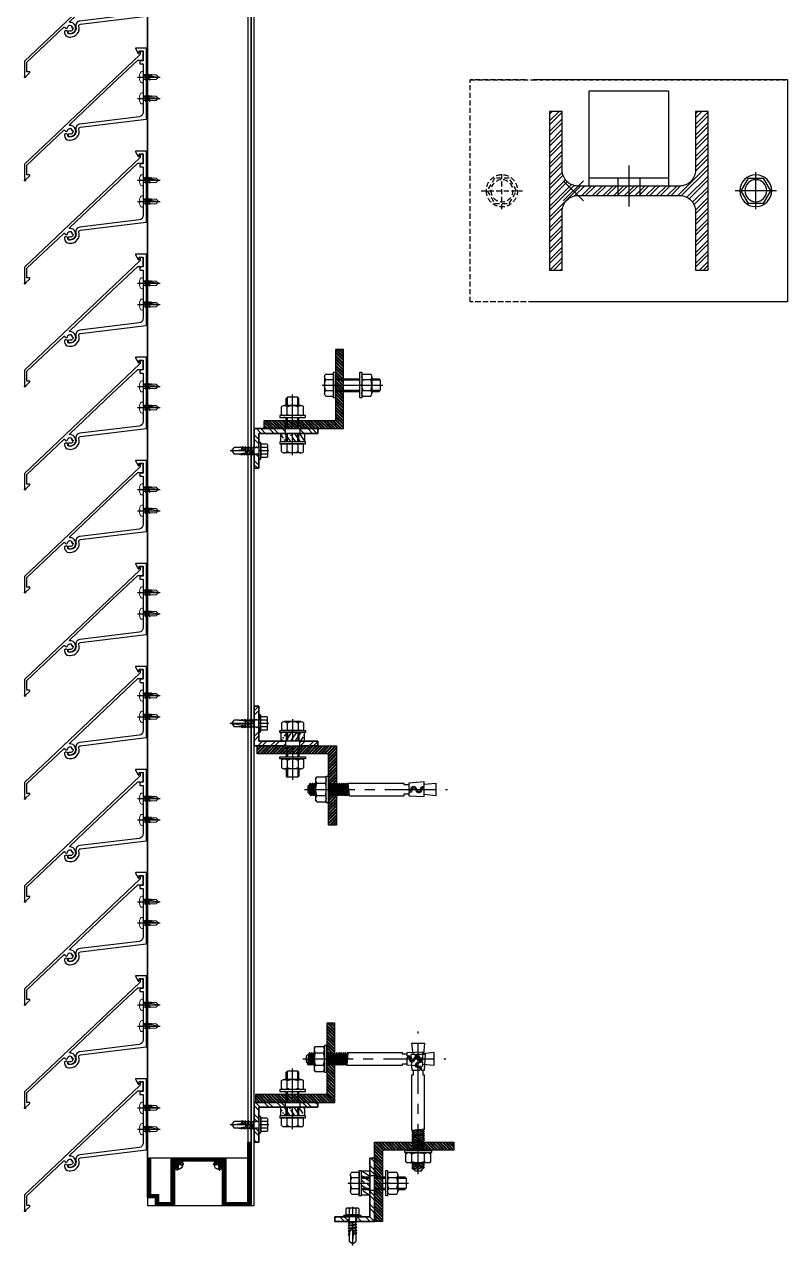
# Model space of a CAD drawing. Header units: millimetres. Extents: x -4391136 to -1798569, y -886572 to -291056.
# Drawn here: x -2379527 to -2379046, y -303300 to -302530 of the extents above; entities that cross this region are included whole.
import ezdxf

# ---------------------------------------------------------------- set-up
doc = ezdxf.new("R2010")
doc.units = ezdxf.units.MM
for name, pattern in [('CENTER', [50.8, 31.75, -6.35, 6.35, -6.35]), ('DXK_LINE_DOT2', [3.9198, 1.9599, -1.9599]), ('HIDDEN', [0.375, 0.25, -0.125]), ('HIDDEN2', [4.7625, 3.175, -1.5875])]:
    doc.linetypes.add(name, pattern=pattern)
doc.layers.get('Defpoints').update_dxf_attribs({"color": 250})
for name, color, linetype in [('000 - STRUCTURE_STEEL_ACCESORIES_MAIN_COLOR_2', 1, 'Continuous'), ('000 - STRUCTURE_STEEL_ACCESORIES_WIPEOUT_', 250, 'Continuous'), ('010 - ASPG_ACCESSORIES_HATCH_', 251, 'Continuous'), ('010 - ASPG_ACCESSORIES_MAIN_COLOR_1', 1, 'Continuous'), ('010 - ASPG_ACCESSORIES_SUB_COLOR_1', 2, 'Continuous'), ('010 - ASPG_ACCESSORIES_SUB_COLOR_2', 2, 'Continuous'), ('010 - ASPG_ACCESSORIES_SYMBOL_', 251, 'Continuous'), ('010 - ASPG_ACCESSORIES_WIPEOUT_', 250, 'Continuous'), ('010 - ASPG_EXTR_MAIN_COLOR_2', 2, 'Continuous'), ('010 - ASPG_FASTERN_HIDDEN_', 251, 'Continuous'), ('010 - ASPG_FASTERN_MAIN_COLOR_1', 1, 'Continuous'), ('010 - ASPG_FASTERN_SUB_COLOR_2', 2, 'Continuous'), ('010 - ASPG_FASTERN_SUB_COLOR_3', 3, 'Continuous'), ('010 - ASPG_FRAMING_CUT_COLOR_4', 4, 'Continuous'), ('010 - ASPG_FRAMING_HATCH_', 251, 'Continuous'), ('010 - ASPG_FRAMING_MAIN_COLOR_2', 2, 'Continuous'), ('010 - ASPG_FRAMING_SUB_COLOR_2', 2, 'Continuous'), ('010 - ASPG_FRAMING_WIPEOUT_', 250, 'Continuous'), ('_BOLT-M10', 11, 'Continuous'), ('_C-SC', 32, 'Continuous'), ('_Hatch', 251, 'Continuous'), ('BOLT & SCREW', 251, 'Continuous'), ('Center Line', 1, 'CENTER')]:
    doc.layers.add(name, color=color, linetype=linetype)
for name, color, linetype, plot in [('010 - ASPG_EXTR_DEF_SUB', 250, 'Continuous', False), ('010 - ASPG_FASTERN_DEF_SUB', 250, 'Continuous', False), ('010 - ASPG_FRAMING_DEF_SUB', 250, 'Continuous', False)]:
    doc.layers.add(name, color=color, linetype=linetype, plot=plot)
doc.layers.add('12-GRID', color=1, linetype='CENTER', lineweight=13)
doc.layers.add('SCREW', color=8, linetype='Continuous', lineweight=5)
pattern_1 = [(270, (1257419.24324, -520041.6224), (0.65495992507, -1.1344238721), [0.7562825814, -1.5125651628]), (30, (1257419.24324, -520041.6224), (0.65495992936, 1.1344238696), [0.7562825814, -1.5125651628]), (330, (1257419.24324, -520041.6224), (1.30991985442, -2.48e-09), [-1.5125651628, 0.7562825814])]
pattern_2 = [(315, (1257419.4929, -520021.6224), (1.3369313545, 1.3369313545), []), (45, (1257419.4929, -520021.6224), (-1.3369313545, 1.3369313545), [])]
pattern_3 = [(270, (1257419.4425, -520043.9224), (0.65495992507, -1.1344238721), [0.7562825814, -1.5125651628]), (30, (1257419.4425, -520043.9224), (0.65495992936, 1.1344238696), [0.7562825814, -1.5125651628]), (330, (1257419.4425, -520043.9224), (1.30991985442, -2.48e-09), [-1.5125651628, 0.7562825814])]
pattern_4 = [(315, (1257419.1929, -520023.9224), (1.3369313545, 1.3369313545), []), (45, (1257419.1929, -520023.9224), (-1.3369313545, 1.3369313545), [])]
pattern_5 = [(45, (68845973.911, -106253.634), (-4.0411152545, 4.0411152545), []), (45, (68845976.6053, -106253.634), (-4.0411152545, 4.0411152545), [])]

# ---------------------------------------------------------------- blocks, each defined once
blk = doc.blocks.new('_C-SC')
at = {"layer": '_Hatch'}
h = blk.add_hatch(dxfattribs=at)
h.set_pattern_fill('STEEL', color=256, scale=1.5)
h.set_pattern_definition([(45, (-1941.0177, -2436.031), (-3.367596, 3.367596), []), (45, (-1941.0177, -2433.6497), (-3.367596, 3.367596), [])])
h.paths.add_polyline_path([(3, 67), (3, 3, 0.414214), (13, -7), (50, -7), (50, -15), (-50, -15), (-50, -7), (-13, -7, 0.414214), (-3, 3), (-3, 67, 0.414214), (-13, 77), (-50, 77), (-50, 85), (50, 85), (50, 77), (13, 77, 0.414214)])
at = {"linetype": 'Continuous'}
for p, q in [((70, 135), (-70, 135)), ((-70, 135), (-70, -25)), ((70, 135), (70, -25))]:
    blk.add_line(p, q, dxfattribs=at)
at = {"linetype": 'DXK_LINE_DOT2'}
for p, q in [((-70, 135), (-70, -25)), ((70, 135), (-70, 135)), ((70, -25), (70, 135))]:
    blk.add_line(p, q, dxfattribs=at)
at = {"color": 11, "linetype": 'HIDDEN2'}
for p, q in [((-70, -25), (-70, -65)), ((-70, -30.08), (-70, -65)), ((70, -65), (70, -25)), ((70, -30.08), (70, -65)), ((-70, -65), (70, -65)), ((-70, -65), (70, -65))]:
    blk.add_line(p, q, dxfattribs=at)
blk.add_lwpolyline([(-50, 85), (50, 85), (50, 77), (13, 77, 0.414214), (3, 67), (3, 3, 0.414214), (13, -7), (50, -7), (50, -15), (-50, -15), (-50, -7), (-13, -7, 0.414214), (-3, 3), (-3, 67, 0.414214), (-13, 77), (-50, 77)], format="xyb", close=True)
for points in [[(63, 60), (3, 60), (3, 10), (63, 10)], [(63, 60), (8, 60), (8, 10), (63, 10)]]:
    blk.add_lwpolyline(points, close=True)
at = {"layer": '_BOLT-M10'}
for p, q in [((0, 128.05), (0, 101.95)), ((-11.69, 115), (11.69, 115)), ((3, 42), (-3, 42)), ((8, 42), (3, 42)), ((16, 35), (-10, 35)), ((3, 28), (-3, 28)), ((8, 28), (3, 28))]:
    blk.add_line(p, q, dxfattribs=at)
blk.add_lwpolyline([(-8, 110.38), (0, 105.76), (8, 110.38), (8, 119.62), (0, 124.24), (-8, 119.62)], close=True, dxfattribs=at)
for radius in [10, 6.93]:
    blk.add_circle((0, 115), radius, dxfattribs=at)
at = {"layer": 'Defpoints'}
for p, q in [((6.35, -6.35), (-6.35, 6.35)), ((-6.35, -6.35), (6.35, 6.35))]:
    blk.add_line(p, q, dxfattribs=at)
at = {"layer": 'Defpoints', "color": 11, "linetype": 'HIDDEN2'}
for p, q in [((0, -58.05), (0, -31.95)), ((-11.69, -45), (11.69, -45))]:
    blk.add_line(p, q, dxfattribs=at)
blk.add_lwpolyline([(-8, -40.38), (0, -35.76), (8, -40.38), (8, -49.62), (0, -54.24), (-8, -49.62)], close=True, dxfattribs=at)
for radius in [10, 6.93]:
    blk.add_circle((0, -45), radius, dxfattribs=at)
blk = doc.blocks.new('*U3395')
at = {"layer": '12-GRID', "color": 8, "linetype": 'CENTER'}
for p, q in [((0, -6.2), (0, 2.2)), ((-4.2, -2), (4.2, -2))]:
    blk.add_line(p, q, dxfattribs=at)
at = {"layer": 'BOLT & SCREW'}
for p, q in [((-0.55, -1.77), (-1.77, -1.56)), ((-0.55, -2.23), (-1.77, -2.44)), ((-0.46, -1.77), (-0.88, -1.56)), ((-0.46, -2.23), (-0.88, -2.44)), ((-0.23, -1.45), (-0.44, -0.23)), ((-0.23, -1.54), (-0.44, -1.12)), ((-0.23, -2.46), (-0.44, -2.88)), ((-0.23, -2.55), (-0.44, -3.77)), ((0.23, -1.45), (0.44, -0.23)), ((0.23, -1.54), (0.44, -1.12)), ((0.44, -2.88), (0.23, -2.46)), ((0.23, -2.55), (0.44, -3.77)), ((0.46, -1.77), (0.88, -1.56)), ((0.46, -2.23), (0.88, -2.44)), ((0.55, -1.77), (1.77, -1.56)), ((0.55, -2.23), (1.77, -2.44))]:
    blk.add_line(p, q, dxfattribs=at)
for points in [[(-1.77, -1.56), (-0.88, -1.56, 0.414214), (-0.44, -1.12), (-0.44, -0.23), (0.44, -0.23), (0.44, -1.12, 0.414214), (0.88, -1.56), (1.77, -1.56), (1.77, -2.44), (0.88, -2.44, 0.414214), (0.44, -2.88), (0.44, -3.77), (-0.44, -3.77), (-0.44, -2.88, 0.414214), (-0.88, -2.44), (-1.77, -2.44)], [(0.23, -2.46, -0.414214), (0.46, -2.23), (0.55, -2.23), (0.55, -1.77), (0.46, -1.77, -0.414214), (0.23, -1.54), (0.23, -1.45), (-0.23, -1.45), (-0.23, -1.54, -0.414214), (-0.46, -1.77), (-0.55, -1.77), (-0.55, -2.23), (-0.46, -2.23, -0.414214), (-0.23, -2.46), (-0.23, -2.55), (0.23, -2.55)]]:
    blk.add_lwpolyline(points, format="xyb", close=True, dxfattribs=at)
blk.add_circle((0, -2), 3.5, dxfattribs=at)
blk = doc.blocks.new('000_ASPG_TYP_FILES_20260218-010703_FRAME_EXTR_')
at = {"layer": '010 - ASPG_FRAMING_HATCH_'}
h = blk.add_hatch(dxfattribs=at)
h.set_pattern_fill('ANSI32', color=256, scale=0.1, angle=180)
edge = h.paths.add_edge_path()
edge.add_line((2, 16), (2, 2))
edge.add_line((2, 2), (39.7, 2))
edge.add_arc((39.7, 1.7), 0.3, 0, 90, ccw=False)
edge.add_line((40, 1.7), (40, 0.3))
edge.add_arc((39.7, 0.3), 0.3, -90, 0, ccw=False)
edge.add_line((39.7, 0), (0.3, 0))
edge.add_arc((0.3, 0.3), 0.3, 180, 270, ccw=False)
edge.add_line((0, 0.3), (0, 17.7))
edge.add_arc((0.3, 17.7), 0.3, 90, 180, ccw=False)
edge.add_line((0.3, 18), (22.56, 18))
edge.add_arc((22.56, 18.5), 0.5, 270, 380.20955)
edge.add_arc((26.17, 19.83), 3.35, 182.06379, 200.20955, ccw=False)
edge.add_arc((23.58, 19.74), 0.76, 2.06379, 182.06379, ccw=False)
edge.add_arc((26.17, 19.83), 1.83, 182.06379, 447.93621)
edge.add_arc((26.26, 22.42), 0.76, 87.93621, 267.93621, ccw=False)
edge.add_arc((26.17, 19.83), 3.35, 69.79045, 87.93621, ccw=False)
edge.add_arc((27.5, 23.44), 0.5, 249.79045, 360)
edge.add_line((28, 23.44), (28, 26.68))
edge.add_line((28, 26.68), (28.5, 27.18))
edge.add_line((28.5, 27.18), (28, 27.68))
edge.add_line((28, 27.68), (28, 38.62))
edge.add_line((28, 38.62), (28.5, 39.12))
edge.add_line((28.5, 39.12), (28, 39.62))
edge.add_line((28, 39.62), (28, 42.86))
edge.add_arc((27.5, 42.86), 0.5, 0, 110.20955)
edge.add_arc((26.17, 46.47), 3.35, 272.06379, 290.20955, ccw=False)
edge.add_arc((26.26, 43.88), 0.76, 92.06379, 272.06379, ccw=False)
edge.add_arc((26.17, 46.47), 1.83, 272.06379, 537.93621)
edge.add_arc((23.58, 46.56), 0.76, 177.93621, 357.93621, ccw=False)
edge.add_arc((26.17, 46.47), 3.35, 159.79045, 177.93621, ccw=False)
edge.add_arc((22.56, 47.8), 0.5, 339.79045, 450)
edge.add_line((22.56, 48.3), (0.3, 48.3))
edge.add_arc((0.3, 48.6), 0.3, 180, 270, ccw=False)
edge.add_line((0, 48.6), (0, 60))
edge.add_arc((0.3, 60), 0.3, 90, 180, ccw=False)
edge.add_line((0.3, 60.3), (5, 60.3))
edge.add_line((5, 60.3), (5, 65))
edge.add_arc((5.3, 65), 0.3, 90, 180, ccw=False)
edge.add_line((5.3, 65.3), (30, 65.3))
edge.add_line((30, 65.3), (30, 63.6))
edge.add_arc((29.7, 63.6), 0.3, -90, 0, ccw=False)
edge.add_line((29.7, 63.3), (7.3, 63.3))
edge.add_arc((7.3, 63), 0.3, 90, 180)
edge.add_line((7, 63), (7, 58.3))
edge.add_line((7, 58.3), (2.3, 58.3))
edge.add_arc((2.3, 58), 0.3, 90, 180)
edge.add_line((2, 58), (2, 50.6))
edge.add_arc((2.3, 50.6), 0.3, 180, 270)
edge.add_line((2.3, 50.3), (29.7, 50.3))
edge.add_arc((29.7, 50), 0.3, 0, 90, ccw=False)
edge.add_line((30, 50), (30, 26.68))
edge.add_line((30, 26.68), (30, 16.3))
edge.add_arc((29.7, 16.3), 0.3, -90, 0, ccw=False)
edge.add_line((29.7, 16), (2, 16))
at = {"layer": '010 - ASPG_FRAMING_CUT_COLOR_4'}
blk.add_lwpolyline([(2, 16), (2, 2), (39.7, 2, -0.414214), (40, 1.7), (40, 0.3, -0.414214), (39.7, 0), (0.3, 0, -0.414214), (0, 0.3), (0, 17.7, -0.414214), (0.3, 18), (22.56, 18, 0.52173), (23.03, 18.67, -0.079342), (22.82, 19.71, -1), (24.34, 19.76, 2.296346), (26.24, 21.66, -1), (26.29, 23.18, -0.079342), (27.33, 22.97, 0.52173), (28, 23.44), (28, 26.68), (28.5, 27.18), (28, 27.68), (28, 38.62), (28.5, 39.12), (28, 39.62), (28, 42.86, 0.52173), (27.33, 43.33, -0.079342), (26.29, 43.12, -1), (26.24, 44.64, 2.296346), (24.34, 46.54, -1), (22.82, 46.59, -0.079342), (23.03, 47.63, 0.52173), (22.56, 48.3), (0.3, 48.3, -0.414214), (0, 48.6), (0, 60, -0.414214), (0.3, 60.3), (5, 60.3), (5, 65, -0.414214), (5.3, 65.3), (30, 65.3), (30, 63.6, -0.414214), (29.7, 63.3), (7.3, 63.3, 0.414214), (7, 63), (7, 58.3), (2.3, 58.3, 0.414214), (2, 58), (2, 50.6, 0.414214), (2.3, 50.3), (29.7, 50.3, -0.414214), (30, 50), (30, 26.68), (30, 16.3, -0.414214), (29.7, 16)], format="xyb", close=True, dxfattribs=at)
for p in [(26.17, 48.47), (26.17, 21.83)]:
    blk.add_blockref('*U3395', p)
blk = doc.blocks.new('*U3397')
at = {"layer": '010 - ASPG_FRAMING_HATCH_', "transparency": 33554585}
h = blk.add_hatch(dxfattribs=at)
h.set_pattern_fill('ANSI32', color=256, scale=0.25)
edge = h.paths.add_edge_path()
edge.add_line((2, -50), (2, -75))
edge.add_line((2, -75), (0, -75))
edge.add_line((0, -75), (0, -49))
edge.add_arc((1, -49), 1, 90, 180, ccw=False)
edge.add_line((1, -48), (63, -48))
edge.add_arc((63, -47), 1, 270, 360)
edge.add_line((64, -47), (64, 47))
edge.add_arc((63, 47), 1, 0, 90)
edge.add_line((63, 48), (1, 48))
edge.add_arc((1, 49), 1, 180, 270, ccw=False)
edge.add_line((0, 49), (0, 75))
edge.add_line((0, 75), (2, 75))
edge.add_line((2, 75), (2, 50))
edge.add_line((2, 50), (141, 50))
edge.add_line((141, 50), (141, 41))
edge.add_arc((140, 41), 1, 270, 360, ccw=False)
edge.add_line((140, 40), (132, 40))
edge.add_arc((132, 41), 1, 180, 270, ccw=False)
edge.add_line((131, 41), (131, 47))
edge.add_arc((130, 47), 1, 0, 90)
edge.add_line((130, 48), (67, 48))
edge.add_arc((67, 47), 1, 90, 180)
edge.add_line((66, 47), (66, -47))
edge.add_arc((67, -47), 1, 180, 270)
edge.add_line((67, -48), (130, -48))
edge.add_arc((130, -47), 1, 270, 360)
edge.add_line((131, -47), (131, -41))
edge.add_arc((132, -41), 1, 90, 180, ccw=False)
edge.add_line((132, -40), (140, -40))
edge.add_arc((140, -41), 1, 0, 90, ccw=False)
edge.add_line((141, -41), (141, -50))
edge.add_line((141, -50), (2, -50))
h.paths.add_polyline_path([(139, 48), (139, 42), (133, 42), (133, 48)], flags=16)
h.paths.add_polyline_path([(139, -48), (139, -42), (133, -42), (133, -48)], flags=16)
at = {"layer": '010 - ASPG_FRAMING_HATCH_'}
h = blk.add_hatch(dxfattribs=at)
h.set_pattern_fill('ANSI37', color=256, scale=0.595498, angle=-90)
h.set_pattern_definition(pattern_2)
edge = h.paths.add_edge_path()
edge.add_ellipse((57.77, 55), major_axis=(0, -5), ratio=0.644482, start_angle=0, end_angle=180)
edge.add_line((57.77, 60), (62, 60))
edge.add_arc((62, 60.3), 0.3, -90, 0)
edge.add_line((62.3, 60.3), (62.3, 61))
edge.add_line((62.3, 61), (61.8, 61.5))
edge.add_line((61.8, 61.5), (62.3, 62))
edge.add_line((62.3, 62), (61.8, 62.5))
edge.add_line((61.8, 62.5), (62.3, 63))
edge.add_line((62.3, 63), (61.8, 63.5))
edge.add_line((61.8, 63.5), (62.3, 64))
edge.add_line((62.3, 64), (62.3, 65))
edge.add_line((62.3, 65), (63.3, 65))
edge.add_line((63.3, 65), (63.8, 65.5))
edge.add_line((63.8, 65.5), (64.3, 65))
edge.add_line((64.3, 65), (64.8, 65.5))
edge.add_line((64.8, 65.5), (65.3, 65))
edge.add_line((65.3, 65), (65.8, 65.5))
edge.add_line((65.8, 65.5), (66.3, 65))
edge.add_line((66.3, 65), (67, 65))
edge.add_arc((67, 65.3), 0.3, -90, 0)
edge.add_line((67.3, 65.3), (67.3, 60))
edge.add_arc((77.2, 55), 11.09, 153.20373, 206.79627)
edge.add_line((67.3, 50), (57.77, 50))
h = blk.add_hatch(dxfattribs=at)
h.set_pattern_fill('ANSI37', color=256, scale=0.595498, angle=-90)
h.set_pattern_definition(pattern_4)
edge = h.paths.add_edge_path()
edge.add_ellipse((11.53, 55), major_axis=(0, -5), ratio=0.644482, start_angle=180, end_angle=360, ccw=False)
edge.add_line((11.53, 60), (2, 60))
edge.add_arc((-7.9, 55), 11.09, -26.79627, 26.79627, ccw=False)
edge.add_line((2, 50), (11.53, 50))
h = blk.add_hatch(dxfattribs=at)
h.set_pattern_fill('HONEY', color=256, scale=0.238199, angle=-90)
h.set_pattern_definition(pattern_3)
edge = h.paths.add_edge_path()
edge.add_ellipse((11.78, 55), major_axis=(0, -5), ratio=0.644482, start_angle=0, end_angle=360, ccw=False)
h = blk.add_hatch(dxfattribs=at)
h.set_pattern_fill('HONEY', color=256, scale=0.238199, angle=-90)
h.set_pattern_definition(pattern_1)
edge = h.paths.add_edge_path()
edge.add_ellipse((57.52, 55), major_axis=(0, -5), ratio=0.644482, start_angle=0, end_angle=360)
h = blk.add_hatch(dxfattribs=at)
h.set_pattern_fill('ANSI37', color=256, scale=0.595498, angle=-90)
h.set_pattern_definition(pattern_4)
edge = h.paths.add_edge_path()
edge.add_ellipse((11.53, -55), major_axis=(0, 5), ratio=0.644482, start_angle=0, end_angle=180)
edge.add_line((11.53, -60), (2, -60))
edge.add_arc((-7.9, -55), 11.09, 333.20373, 386.79627)
edge.add_line((2, -50), (11.53, -50))
h = blk.add_hatch(dxfattribs=at)
h.set_pattern_fill('HONEY', color=256, scale=0.238199, angle=-90)
h.set_pattern_definition(pattern_3)
edge = h.paths.add_edge_path()
edge.add_ellipse((11.78, -55), major_axis=(0, 5), ratio=0.644482, start_angle=0, end_angle=360)
h = blk.add_hatch(dxfattribs=at)
h.set_pattern_fill('HONEY', color=256, scale=0.238199, angle=-90)
h.set_pattern_definition(pattern_1)
edge = h.paths.add_edge_path()
edge.add_ellipse((57.52, -55), major_axis=(0, 5), ratio=0.644482, start_angle=0, end_angle=360, ccw=False)
h = blk.add_hatch(dxfattribs=at)
h.set_pattern_fill('ANSI37', color=256, scale=0.595498, angle=-90)
h.set_pattern_definition(pattern_2)
edge = h.paths.add_edge_path()
edge.add_ellipse((57.77, -55), major_axis=(0, 5), ratio=0.644482, start_angle=180, end_angle=360, ccw=False)
edge.add_line((57.77, -60), (62, -60))
edge.add_arc((62, -60.3), 0.3, 360, 450, ccw=False)
edge.add_line((62.3, -60.3), (62.3, -61))
edge.add_line((62.3, -61), (61.8, -61.5))
edge.add_line((61.8, -61.5), (62.3, -62))
edge.add_line((62.3, -62), (61.8, -62.5))
edge.add_line((61.8, -62.5), (62.3, -63))
edge.add_line((62.3, -63), (61.8, -63.5))
edge.add_line((61.8, -63.5), (62.3, -64))
edge.add_line((62.3, -64), (62.3, -65))
edge.add_line((62.3, -65), (63.3, -65))
edge.add_line((63.3, -65), (63.8, -65.5))
edge.add_line((63.8, -65.5), (64.3, -65))
edge.add_line((64.3, -65), (64.8, -65.5))
edge.add_line((64.8, -65.5), (65.3, -65))
edge.add_line((65.3, -65), (65.8, -65.5))
edge.add_line((65.8, -65.5), (66.3, -65))
edge.add_line((66.3, -65), (67, -65))
edge.add_arc((67, -65.3), 0.3, 360, 450, ccw=False)
edge.add_line((67.3, -65.3), (67.3, -60))
edge.add_arc((77.2, -55), 11.09, 153.20373, 206.79627, ccw=False)
edge.add_line((67.3, -50), (57.77, -50))
at = {"layer": '010 - ASPG_FASTERN_DEF_SUB'}
blk.add_point((0, 0), dxfattribs=at)
at = {"layer": '010 - ASPG_FRAMING_CUT_COLOR_4'}
blk.add_lwpolyline([(2, -50), (2, -75), (0, -75), (0, -49, -0.414214), (1, -48), (63, -48, 0.414214), (64, -47), (64, 47, 0.414214), (63, 48), (1, 48, -0.414214), (0, 49), (0, 75), (2, 75), (2, 50), (141, 50), (141, 41, -0.414214), (140, 40), (132, 40, -0.414214), (131, 41), (131, 47, 0.414214), (130, 48), (67, 48, 0.414214), (66, 47), (66, -47, 0.414214), (67, -48), (130, -48, 0.414214), (131, -47), (131, -41, -0.414214), (132, -40), (140, -40, -0.414214), (141, -41), (141, -50)], format="xyb", close=True, dxfattribs=at)
for points in [[(139, 48), (139, 42), (133, 42), (133, 48)], [(139, -48), (139, -42), (133, -42), (133, -48)]]:
    blk.add_lwpolyline(points, close=True, dxfattribs=at)
at = {"layer": '010 - ASPG_FRAMING_DEF_SUB', "transparency": 33554508}
blk.add_line((136.5, 0), (-4.5, 0), dxfattribs=at)
at = {"layer": '010 - ASPG_FRAMING_DEF_SUB', "transparency": 33554457}
for points in [[(54.3, 50), (67.3, 50), (67.3, 65.5), (54.3, 65.5)], [(2, 50), (15, 50), (15, 60), (2, 60)], [(2, -50), (15, -50), (15, -60), (2, -60)], [(54.3, -50), (67.3, -50), (67.3, -65.5), (54.3, -65.5)]]:
    blk.add_lwpolyline(points, close=True, dxfattribs=at)
at = {"layer": '010 - ASPG_FRAMING_SUB_COLOR_2'}
for points in [[(57.52, 50), (67.3, 50, -0.238199), (67.3, 60), (67.3, 65.3, -0.414214), (67, 65), (66.3, 65), (65.8, 65.5), (65.3, 65), (64.8, 65.5), (64.3, 65), (63.8, 65.5), (63.3, 65), (62.3, 65), (62.3, 64), (61.8, 63.5), (62.3, 63), (61.8, 62.5), (62.3, 62), (61.8, 61.5), (62.3, 61), (62.3, 60.3, -0.414214), (62, 60), (57.52, 60)], [(11.78, 50), (2, 50, 0.238199), (2, 60), (11.78, 60)], [(11.78, -50), (2, -50, -0.238199), (2, -60), (11.78, -60)], [(57.52, -50), (67.3, -50, 0.238199), (67.3, -60), (67.3, -65.3, 0.414214), (67, -65), (66.3, -65), (65.8, -65.5), (65.3, -65), (64.8, -65.5), (64.3, -65), (63.8, -65.5), (63.3, -65), (62.3, -65), (62.3, -64), (61.8, -63.5), (62.3, -63), (61.8, -62.5), (62.3, -62), (61.8, -61.5), (62.3, -61), (62.3, -60.3, 0.414214), (62, -60), (57.52, -60)]]:
    blk.add_lwpolyline(points, format="xyb", dxfattribs=at)
at = {"layer": '010 - ASPG_FRAMING_SUB_COLOR_2', "extrusion": (0, 0, -1)}
for centre, major_axis in [((11.78, 55), (0, -5)), ((57.52, -55), (0, 5))]:
    blk.add_ellipse(centre, major_axis=major_axis, ratio=0.644482, dxfattribs=at)
at = {"layer": '010 - ASPG_FRAMING_SUB_COLOR_2'}
for centre, major_axis in [((57.52, 55), (0, -5)), ((11.78, -55), (0, 5))]:
    blk.add_ellipse(centre, major_axis=major_axis, ratio=0.644482, dxfattribs=at)
blk = doc.blocks.new('PZG35-9D5')
at = {"layer": 'Center Line'}
blk.add_line((0, 3.73), (0, -10.53), dxfattribs=at)
at = {"layer": 'SCREW', "color": 8}
for p, q in [((-1.4, 0), (-1.4, -1.09)), ((1.4, 0), (1.4, -0.59)), ((-1.85, -1.4), (1.85, -0.9)), ((-1.85, -1.4), (-1.4, -1.09)), ((-1.85, -1.4), (-1.4, -1.71)), ((-1.85, -2.7), (1.85, -2.2)), ((-1.85, -2.7), (-1.4, -2.39)), ((-1.85, -2.7), (-1.4, -3.01)), ((-1.85, -4), (-1.4, -3.69)), ((-1.85, -4), (-0.99, -3.88)), ((-1.85, -4), (-1.4, -4.31)), ((-1.4, -1.09), (1.4, -0.59)), ((-1.4, -1.71), (1.4, -1.21)), ((-1.4, -1.71), (-1.4, -2.39)), ((-1.4, -2.39), (1.4, -1.89)), ((-1.4, -3.01), (1.4, -2.51)), ((-1.4, -3.01), (-1.4, -3.69)), ((-1.4, -3.69), (-0.84, -3.59)), ((-1.4, -4.31), (-1.18, -4.27)), ((-1.4, -4.31), (-1.4, -8.1)), ((0.56, -3.34), (1.4, -3.19)), ((0.71, -3.65), (1.85, -3.5)), ((0.71, -3.93), (1.4, -3.81)), ((0.71, -4.61), (1.4, -4.49)), ((0.71, -4.95), (1.85, -4.8)), ((0.71, -5.23), (1.4, -5.11)), ((1.85, -0.9), (1.4, -0.59)), ((1.85, -0.9), (1.4, -1.21)), ((1.4, -1.21), (1.4, -1.89)), ((1.85, -2.2), (1.4, -1.89)), ((1.85, -2.2), (1.4, -2.51)), ((1.4, -2.51), (1.4, -3.19)), ((1.85, -3.5), (1.4, -3.19)), ((1.85, -3.5), (1.4, -3.81)), ((1.4, -3.81), (1.4, -4.49)), ((1.85, -4.8), (1.4, -4.49)), ((1.85, -4.8), (1.4, -5.11)), ((1.4, -5.11), (1.4, -8.1)), ((0, -9.5), (-1.4, -8.1)), ((0, -9.5), (1.4, -8.1))]:
    blk.add_line(p, q, dxfattribs=at)
blk.add_lwpolyline([(0, -9.5), (0.71, -5.23), (0.71, -3.6, 0.417657), (0.41, -3.3, 0.108102), (-0.84, -3.59), (-1.4, -4.7)], format="xyb", dxfattribs=at)
blk = doc.blocks.new('*U3396')
at = {"layer": 'SCREW', "color": 6}
blk.add_lwpolyline([(3.03, 1.78, 0.09906), (0.8, 2.55), (0.8, 2.27), (-0.8, 2.27), (-0.8, 2.55, 0.09906), (-3.03, 1.78, 0.266588), (-3.5, 0.96), (-3.5, 0.2, 0.414214), (-3.3, 0), (3.3, 0, 0.414214), (3.5, 0.2), (3.5, 0.96, 0.266588)], format="xyb", close=True, dxfattribs=at)
at = {"layer": 'SCREW'}
blk.add_blockref('PZG35-9D5', (0, 0), dxfattribs=at)
blk = doc.blocks.new('*U3399')
blk.add_point((0, 0))
at = {"layer": '010 - ASPG_ACCESSORIES_MAIN_COLOR_1'}
blk.add_lwpolyline([(-39.7, -0.6, 0.414214), (-40, -0.9), (-40, -7.37, 0.57735), (-39.65, -7.57), (-36.64, -5.83, 0.767327), (-36.79, -5.3), (-37.9, -5.3, -0.414214), (-38.2, -5), (-38.2, -2.8, -0.414214), (-38, -2.6), (-32.18, -2.6, -0.388879), (-31.98, -2.78), (-31.85, -4.34, 0.388879), (-31.35, -4.8), (-30.3, -4.8, 0.414214), (-30, -4.5), (-30, -2.9, -0.414214), (-29.7, -2.6), (0.41, -2.6, -0.378969), (3.39, -5.24), (7.95, -42.52, 0.446593), (11.62, -45.08, -0.489802), (16.08, -48.68), (16.06, -49.36, -0.18248), (15.8, -50.02, -0.267949), (15.33, -50.17, 1.122115), (15.1, -52.34, 0.405004), (18.06, -49.4), (18.08, -48.72, 0.489805), (11.16, -43.13, -0.446597), (9.94, -42.28), (4.87, -0.85, 0.364176), (4.57, -0.6)], format="xyb", close=True, dxfattribs=at)
at = {"layer": '010 - ASPG_EXTR_DEF_SUB'}
for p in [(-40, -0.5), (43.44, -76.9), (43.44, -77.5)]:
    blk.add_point(p, dxfattribs=at)
at = {"layer": '010 - ASPG_EXTR_MAIN_COLOR_2'}
blk.add_lwpolyline([(11.37, -48.15), (11.47, -47.44), (12.18, -47.56), (12.29, -46.79, -0.535538), (14.19, -49.17, 0.991572), (15.66, -49.58, 1.157025), (8.79, -48.77, -0.688558), (8.27, -48.99), (-17.14, -22.17), (-32.34, -6.13), (-32.34, -2.9, 0.414312), (-32.64, -2.6), (-37.54, -2.6, 0.414116), (-37.84, -2.9), (-37.84, -4.3, 0.414214), (-37.54, -4.6), (-35.99, -4.6, -0.205895), (-35.77, -4.69), (33.23, -77.5), (43.14, -77.5, 0.668179), (43.36, -76.99), (40.52, -74.15, 0.668179), (40.01, -74.36), (40.01, -76), (33.87, -76), (11.86, -52.78, -0.558354), (12.08, -51.95, 0.766275), (12.04, -50.39, -0.438583), (10.71, -48.05)], format="xyb", close=True, dxfattribs=at)
at = {"layer": 'SCREW', "rotation": 180}
for p in [(-21.65, -2.5), (-8.24, -2.5)]:
    blk.add_blockref('*U3396', p, dxfattribs=at)
blk = doc.blocks.new('*U1982')
blk.add_wipeout([(1440, 4), (60, 4), (60, 69.3), (1440, 69.3)]).dxf.layer = '010 - ASPG_FRAMING_WIPEOUT_'
at = {"color": 1}
blk.add_point((60, 69.5), dxfattribs=at)
at = {"layer": '010 - ASPG_FRAMING_MAIN_COLOR_2'}
blk.add_lwpolyline([(1410, 69.3), (90, 69.3), (90, 6), (1410, 6)], close=True, dxfattribs=at)
at = {"layer": '010 - ASPG_FRAMING_SUB_COLOR_2'}
for points in [[(1440, 4), (60, 4), (60, 69.3), (1440, 69.3)], [(60, 2), (60, 4), (1440, 4), (1440, 2)]]:
    blk.add_lwpolyline(points, close=True, dxfattribs=at)
at = {"color": 1, "xscale": -1, "rotation": 180}
for p in [(100, 69.3), (165, 69.3), (230, 69.3), (295, 69.3), (360, 69.3), (425, 69.3), (490, 69.3), (555, 69.3), (620, 69.3), (685, 69.3), (750, 69.3), (815, 69.3), (880, 69.3), (945, 69.3), (1010, 69.3), (1075, 69.3), (1140, 69.3), (1205, 69.3), (1270, 69.3), (1335, 69.3), (1400, 69.3)]:
    blk.add_blockref('*U3399', p, dxfattribs=at)
at = {"transparency": 33554559, "xscale": -1, "rotation": 270}
blk.add_blockref('*U3397', (0, 0), dxfattribs=at)
blk.add_blockref('000_ASPG_TYP_FILES_20260218-010703_FRAME_EXTR_', (60, 4))
at = {"xscale": -1}
blk.add_blockref('000_ASPG_TYP_FILES_20260218-010703_FRAME_EXTR_', (1440, 4), dxfattribs=at)
blk = doc.blocks.new('*U1976')
at = {"layer": '010 - ASPG_ACCESSORIES_SUB_COLOR_2'}
for p, q in [((-2.08, -1.55), (-2.08, 0)), ((2.08, -1.05), (2.08, 0)), ((-2.73, -1.9), (2.73, -1.4)), ((-2.73, -1.9), (-2.08, -1.55)), ((-2.73, -1.9), (-2.08, -2.25)), ((-2.73, -3.7), (2.73, -3.2)), ((-2.73, -3.7), (-2.08, -3.35)), ((-2.73, -3.7), (-2.08, -4.05)), ((-2.73, -5.5), (2.73, -5)), ((-2.73, -5.5), (2.73, -5)), ((-2.73, -5.5), (-2.08, -5.15)), ((-2.73, -5.5), (-2.08, -5.15)), ((-2.73, -5.5), (-2.08, -5.85)), ((-2.73, -5.5), (-2.08, -5.85)), ((-2.73, -7.3), (2.73, -6.8)), ((-2.73, -7.3), (-2.08, -6.95)), ((-2.73, -7.3), (-2.08, -7.65)), ((-2.08, -1.55), (2.08, -1.05)), ((-2.08, -2.25), (2.08, -1.75)), ((-2.08, -3.35), (-2.08, -2.25)), ((-2.08, -3.35), (2.08, -2.85)), ((-2.08, -4.05), (2.08, -3.55)), ((-2.08, -5.15), (-2.08, -4.05)), ((-2.08, -5.15), (2.08, -4.65)), ((-2.08, -5.15), (2.08, -4.65)), ((-2.08, -5.85), (2.08, -5.35)), ((-2.08, -5.85), (2.08, -5.35)), ((-2.08, -6.95), (-2.08, -5.85)), ((-2.08, -6.95), (-2.08, -5.85)), ((-2.08, -6.95), (2.08, -6.45)), ((-2.08, -7.65), (2.08, -7.15)), ((-2.08, -8.75), (-2.08, -7.65)), ((2.73, -1.4), (2.08, -1.05)), ((2.73, -1.4), (2.08, -1.75)), ((2.08, -2.85), (2.08, -1.75)), ((2.73, -3.2), (2.08, -2.85)), ((2.73, -3.2), (2.08, -3.55)), ((2.08, -4.65), (2.08, -3.55)), ((2.73, -5), (2.08, -4.65)), ((2.73, -5), (2.08, -4.65)), ((2.73, -5), (2.08, -5.35)), ((2.73, -5), (2.08, -5.35)), ((2.08, -6.45), (2.08, -5.35)), ((2.08, -6.45), (2.08, -5.35)), ((2.73, -6.8), (2.08, -6.45)), ((2.73, -6.8), (2.08, -7.15)), ((2.08, -8.25), (2.08, -7.15)), ((-2.73, -9.1), (-2.08, -8.75)), ((-2.73, -9.1), (-1.57, -8.98)), ((-2.73, -9.1), (-2.08, -9.45)), ((-2.73, -10.9), (-2.08, -10.55)), ((-2.73, -10.9), (-1.84, -10.81)), ((-2.73, -10.9), (-2.08, -11.25)), ((-2.08, -8.75), (-1.06, -8.61)), ((-2.08, -9.45), (-1.63, -9.39)), ((-2.08, -10.55), (-2.08, -9.45)), ((-2.08, -10.55), (-1.8, -10.51)), ((-2.08, -11.25), (-1.91, -11.23)), ((-2.08, -12.4), (-2.08, -11.25)), ((-2.08, -12.4), (-2.08, -15.6)), ((0.43, -8.44), (2.08, -8.25)), ((0.71, -8.78), (2.73, -8.6)), ((0.71, -9.1), (2.08, -8.95)), ((0.71, -10.21), (2.08, -10.05)), ((0.71, -10.58), (2.73, -10.4)), ((0.71, -10.9), (2.08, -10.75)), ((2.73, -8.6), (2.08, -8.25)), ((2.73, -8.6), (2.08, -8.95)), ((2.08, -10.05), (2.08, -8.95)), ((2.73, -10.4), (2.08, -10.05)), ((2.73, -10.4), (2.08, -10.75)), ((2.08, -10.75), (2.08, -15.6)), ((0, -17.2), (-2.08, -15.6)), ((0, -17.2), (2.08, -15.6))]:
    blk.add_line(p, q, dxfattribs=at)
blk.add_lwpolyline([(0, -17.2), (0.71, -11.46), (0.71, -8.74, 0.417657), (0.41, -8.44, 0.070993), (-1.53, -8.73), (-2.08, -12.4)], format="xyb", dxfattribs=at)
at = {"layer": '010 - ASPG_ACCESSORIES_SYMBOL_', "linetype": 'CENTER'}
blk.add_line((0, 6.14), (0, -18.2), dxfattribs=at)
at = {"layer": '010 - ASPG_FASTERN_MAIN_COLOR_1'}
for p, q in [((-5.5, 0.55), (-5.5, 0)), ((5.5, 0), (-5.5, 0)), ((-5.2, 0.85), (-4.17, 1.2)), ((5.2, 0.85), (-5.2, 0.85)), ((-4.17, 5.05), (-4.17, 1.2)), ((4.17, 1.2), (-4.17, 1.2)), ((3.13, 5.45), (-3.13, 5.45)), ((-2.58, 0.85), (-2.08, 1.2)), ((-2.08, 5.05), (-2.08, 1.2)), ((2.08, 5.05), (2.08, 1.2)), ((2.45, 0.85), (2.08, 1.2)), ((4.17, 5.05), (4.17, 1.2)), ((5.2, 0.85), (4.17, 1.2)), ((5.5, 0.55), (5.5, 0))]:
    blk.add_line(p, q, dxfattribs=at)
for centre, radius, start, end in [((-5.2, 0.55), 0.3, 90, 180), ((-3.13, 3.89), 1.56, 48.01708, 131.98292), ((0, -0.18), 5.63, 68.27991, 111.72009), ((3.13, 3.89), 1.56, 48.01708, 131.98292), ((5.2, 0.55), 0.3, 0, 90)]:
    blk.add_arc(centre, radius, start, end, dxfattribs=at)
blk = doc.blocks.new('G$C7D677D58')
at = {"layer": '010 - ASPG_FASTERN_MAIN_COLOR_1'}
h = blk.add_hatch(dxfattribs=at)
h.set_pattern_fill('ANSI35', color=256, scale=0.02, angle=280.67684, style=0)
h.set_pattern_definition([(145.676841, (67.453535, -13.0942606), (0.00281929957, 0.00412935224), []), (145.676841, (67.4500606, -13.0949156), (0.00281929957, 0.00412935224), [0.00625, -0.00125, 0, -0.00125])])
h.paths.add_polyline_path([(0.02989, 0.01545), (0.02447, 0.01545), (0.02447, 0.00055), (0.02989, 0.00055)])
at = {"layer": '010 - ASPG_FASTERN_DEF_SUB', "ltscale": 0.1}
blk.add_line((0.03829, 0.008), (0, 0.008, 0), dxfattribs=at)
at = {"layer": '010 - ASPG_FASTERN_MAIN_COLOR_1'}
for p, q in [((0.01327, 0, 0), (0.01327, 0.016, 0)), ((0.01327, 0.016, 0), (0.01447, 0.016, 0)), ((0.01447, 0.016, 0), (0.01447, 0, 0)), ((0.02989, 0), (0.02989, 0.016)), ((0.02989, 0.016), (0.03109, 0.016)), ((0.03109, 0.016), (0.03109, 0)), ((0.0024, 0.012, 0), (0.0016, 0.0112, 0)), ((0.0016, 0.0048, 0), (0.0016, 0.0112, 0)), ((0.00687, 0.0112, 0), (0.0016, 0.0112, 0)), ((0.00687, 0.012, 0), (0.0024, 0.012, 0)), ((0.00687, 0.0028, 0), (0.00687, 0.0132, 0)), ((0.01247, 0.01493, 0), (0.00767, 0.01493, 0)), ((0.01247, 0.01146, 0), (0.00767, 0.01146, 0)), ((0.01327, 0.0028, 0), (0.01327, 0.0132, 0)), ((0.03109, 0.00107), (0.03109, 0.01493)), ((0.03589, 0.01493), (0.03109, 0.01493)), ((0.03589, 0.01146), (0.03109, 0.01146)), ((0.03669, 0.0028), (0.03669, 0.0132)), ((0.00687, 0.0048, 0), (0.0016, 0.0048, 0)), ((0.0024, 0.004, 0), (0.0016, 0.0048, 0)), ((0.00687, 0.004, 0), (0.0024, 0.004, 0)), ((0.01247, 0.00454, 0), (0.00767, 0.00454, 0)), ((0.01247, 0.00107, 0), (0.00767, 0.00107, 0)), ((0.01447, 0, 0), (0.01327, 0, 0)), ((0.03109, 0), (0.02989, 0)), ((0.03589, 0.00454), (0.03109, 0.00454)), ((0.03589, 0.00107), (0.03109, 0.00107))]:
    blk.add_line(p, q, dxfattribs=at)
blk.add_lwpolyline([(0.02989, 0.01545), (0.02447, 0.01545), (0.02447, 0.00055), (0.02989, 0.00055)], close=True, dxfattribs=at)
at = {"layer": '010 - ASPG_FASTERN_MAIN_COLOR_1', "elevation": 0}
for points in [[(0.00767, 0.01493, 0.46188), (0.00767, 0.01146, 0.23094), (0.00767, 0.00454, 0.46188), (0.00767, 0.00107)], [(0.01247, 0.01493, -0.46188), (0.01247, 0.01146, -0.23094), (0.01247, 0.00454, -0.46188), (0.01247, 0.00107)], [(0.03589, 0.01493, -0.46188), (0.03589, 0.01146, -0.23094), (0.03589, 0.00454, -0.46188), (0.03589, 0.00107)]]:
    blk.add_lwpolyline(points, format="xyb", dxfattribs=at)
at = {"layer": '010 - ASPG_FASTERN_SUB_COLOR_2', "linetype": 'HIDDEN'}
for p, q in [((0.02989, 0.012), (0.01447, 0.012, 0)), ((0.02989, 0.0112), (0.01447, 0.0112, 0)), ((0.02989, 0.0048), (0.01447, 0.0048, 0)), ((0.02989, 0.004), (0.01447, 0.004, 0))]:
    blk.add_line(p, q, dxfattribs=at)
blk = doc.blocks.new('010 - ASPG_ACCESSORIES_BRACKET_FOR_FRAME_TYPE-1_CUT-VIEW')
blk.add_wipeout([(0, 25), (0, 0), (40, 0), (40, 3), (3, 3), (3, 25)]).dxf.layer = '010 - ASPG_ACCESSORIES_WIPEOUT_'
at = {"layer": '010 - ASPG_ACCESSORIES_HATCH_'}
h = blk.add_hatch(dxfattribs=at)
h.set_pattern_fill('ANSI32', color=251, scale=0.03)
h.set_pattern_definition(pattern_5)
h.paths.add_polyline_path([(1.45, 16.09), (1.1, 16.73), (0.75, 16.09), (0, 16.09), (0, 25), (3, 25), (2.98, 16.09)])
h = blk.add_hatch(dxfattribs=at)
h.set_pattern_fill('ANSI32', color=251, scale=0.03)
h.set_pattern_definition(pattern_5)
h.paths.add_polyline_path([(0, 0), (0, 11.78), (0.18, 11.92), (1.25, 11.92), (1.6, 11.27), (1.95, 11.92), (3, 11.92), (3, 3), (19.7, 3), (19.7, 0)])
h = blk.add_hatch(dxfattribs=at)
h.set_pattern_fill('ANSI32', color=251, scale=0.03)
h.set_pattern_definition(pattern_5)
h.paths.add_polyline_path([(28.7, 0), (28.7, 3), (40, 3), (40, 0)])
at = {"layer": '010 - ASPG_ACCESSORIES_MAIN_COLOR_1'}
blk.add_lwpolyline([(0, 25), (0, 0), (40, 0), (40, 3), (3, 3), (3, 25)], close=True, dxfattribs=at)
at = {"layer": '010 - ASPG_ACCESSORIES_SUB_COLOR_1'}
for points in [[(1.45, 16.09), (1.1, 16.73), (0.75, 16.09), (0, 16.09), (0, 25), (3, 25), (2.98, 16.09)], [(0, 0), (0, 11.78), (0.18, 11.92), (1.25, 11.92), (1.6, 11.27), (1.95, 11.92), (3, 11.92), (3, 3), (19.7, 3), (19.7, 0)], [(28.7, 0), (28.7, 3), (40, 3), (40, 0)]]:
    blk.add_lwpolyline(points, close=True, dxfattribs=at)
blk = doc.blocks.new('G$CF155826C')
at = {"layer": '010 - ASPG_FASTERN_DEF_SUB', "ltscale": 0.1}
blk.add_line((0, 0.008), (0.03829, 0.008, 0), dxfattribs=at)
at = {"layer": '010 - ASPG_FASTERN_MAIN_COLOR_1'}
for p, q in [((0.0072, 0.016), (0.0072, 0)), ((0.0084, 0.016), (0.0072, 0.016)), ((0.0084, 0), (0.0084, 0.016)), ((0.02382, 0.016, 0), (0.02382, 0, 0)), ((0.02502, 0.016, 0), (0.02382, 0.016, 0)), ((0.02502, 0, 0), (0.02502, 0.016, 0)), ((0.0016, 0.0028), (0.0016, 0.0132)), ((0.0024, 0.01493), (0.0072, 0.01493)), ((0.0024, 0.01146), (0.0072, 0.01146)), ((0.0072, 0.00107), (0.0072, 0.01493)), ((0.02502, 0.0028, 0), (0.02502, 0.0132, 0)), ((0.02582, 0.01493, 0), (0.03062, 0.01493, 0)), ((0.02582, 0.01146, 0), (0.03062, 0.01146, 0)), ((0.03142, 0.0028, 0), (0.03142, 0.0132, 0)), ((0.03142, 0.012, 0), (0.03589, 0.012, 0)), ((0.03142, 0.0112, 0), (0.03669, 0.0112, 0)), ((0.03589, 0.012, 0), (0.03669, 0.0112, 0)), ((0.03669, 0.0048, 0), (0.03669, 0.0112, 0)), ((0.0024, 0.00454), (0.0072, 0.00454)), ((0.0024, 0.00107), (0.0072, 0.00107)), ((0.0072, 0), (0.0084, 0)), ((0.02382, 0, 0), (0.02502, 0, 0)), ((0.02582, 0.00454, 0), (0.03062, 0.00454, 0)), ((0.02582, 0.00107, 0), (0.03062, 0.00107, 0)), ((0.03142, 0.0048, 0), (0.03669, 0.0048, 0)), ((0.03142, 0.004, 0), (0.03589, 0.004, 0)), ((0.03589, 0.004, 0), (0.03669, 0.0048, 0))]:
    blk.add_line(p, q, dxfattribs=at)
at = {"layer": '010 - ASPG_FASTERN_MAIN_COLOR_1', "elevation": 0}
for points in [[(0.0024, 0.01493, 0.46188), (0.0024, 0.01146, 0.23094), (0.0024, 0.00454, 0.46188), (0.0024, 0.00107)], [(0.02582, 0.01493, 0.46188), (0.02582, 0.01146, 0.23094), (0.02582, 0.00454, 0.46188), (0.02582, 0.00107)], [(0.03062, 0.01493, -0.46188), (0.03062, 0.01146, -0.23094), (0.03062, 0.00454, -0.46188), (0.03062, 0.00107)]]:
    blk.add_lwpolyline(points, format="xyb", dxfattribs=at)
at = {"layer": '010 - ASPG_FASTERN_SUB_COLOR_3', "linetype": 'HIDDEN'}
for p, q in [((0.0084, 0.012), (0.02382, 0.012, 0)), ((0.0084, 0.0112), (0.02382, 0.0112, 0)), ((0.0084, 0.0048), (0.02382, 0.0048, 0)), ((0.0084, 0.004), (0.02382, 0.004, 0))]:
    blk.add_line(p, q, dxfattribs=at)
blk = doc.blocks.new('*U1977')
at = {"xscale": -1, "rotation": 270}
blk.add_blockref('*U1976', (3, 11), dxfattribs=at)
blk.add_wipeout([(51.15, 75), (51.15, 30), (6.15, 30), (6.15, 25), (56.15, 25), (56.15, 75)]).dxf.layer = '000 - STRUCTURE_STEEL_ACCESORIES_WIPEOUT_'
at = {"layer": '010 - ASPG_ACCESSORIES_HATCH_'}
h = blk.add_hatch(dxfattribs=at)
h.set_pattern_fill('ANSI32', color=251, scale=0.03, angle=-90)
h.set_pattern_definition([(315, (-106126.3433, -14494238.6785), (1.01027881362, 1.01027881362), []), (315, (-106126.3433, -14494239.352), (1.01027881362, 1.01027881362), [])])
h.paths.add_polyline_path([(51.15, 75), (51.15, 30), (6.15, 30), (6.15, 25), (56.15, 25), (56.15, 75)])
at = {"layer": '000 - STRUCTURE_STEEL_ACCESORIES_MAIN_COLOR_2'}
blk.add_lwpolyline([(51.15, 75), (51.15, 30), (6.15, 30), (6.15, 25), (56.15, 25), (56.15, 75)], close=True, dxfattribs=at)
at = {"xscale": -1000, "yscale": 1000, "zscale": 1000}
for name, p, rotation in [('G$CF155826C', (42.75, 60.5), 180), ('G$C7D677D58', (32.2, 46.47, 0), 90)]:
    blk.add_blockref(name, p, dxfattribs=dict(at, rotation=rotation))
at = {"xscale": -1, "rotation": 180}
blk.add_blockref('010 - ASPG_ACCESSORIES_BRACKET_FOR_FRAME_TYPE-1_CUT-VIEW', (0, 25), dxfattribs=at)
blk = doc.blocks.new('000_ASPG_TYP_FILES_EXPANSION_BOLT_1')
at = {"layer": '010 - ASPG_FASTERN_HIDDEN_', "linetype": 'CENTER'}
blk.add_line((-15.27, 0), (74.86, 0), dxfattribs=at)
at = {"layer": '010 - ASPG_FASTERN_MAIN_COLOR_1'}
for p, q in [((-8, 7.21), (-7.36, 7.85)), ((-7.36, 7.85), (-2.24, 7.85)), ((-1.6, 7.21), (-2.24, 7.85)), ((-8, 7.21), (-8, -7.21)), ((-7.36, 3.93), (-2.24, 3.93)), ((-1.6, 7.21), (-1.6, -7.21)), ((-7.36, -7.85), (-8, -7.21)), ((-7.36, -3.93), (-2.24, -3.93)), ((-2.24, -7.85), (-1.6, -7.21)), ((-7.36, -7.85), (-2.24, -7.85))]:
    blk.add_line(p, q, dxfattribs=at)
blk.add_lwpolyline([(-1.6, -8.4), (0, -8.4), (0, 8.4), (-1.6, 8.4)], close=True, dxfattribs=at)
for centre, radius, start, end in [((-4.67, 5.89), 3.33, 143.88464, 216.11536), ((-4.93, 5.89), 3.33, 323.88464, 36.11536), ((4.36, 0), 12.36, 161.48256, 198.51744), ((-13.96, 0), 12.36, 341.48256, 18.51744), ((-4.67, -5.89), 3.33, 143.88464, 216.11536), ((-4.93, -5.89), 3.33, 323.88464, 36.11536)]:
    blk.add_arc(centre, radius, start, end, dxfattribs=at)
at = {"layer": '010 - ASPG_FASTERN_SUB_COLOR_2'}
for p, q in [((-13, 2), (-12.17, 2.78)), ((-13, -2), (-13, 2)), ((-11.72, 2.8), (-12.21, -2.8)), ((-12.17, 2.78), (-11.71, 2.84)), ((-10.92, 4), (-11.72, 2.8)), ((-10.92, 4), (-11.61, -4)), ((-10.33, 2.8), (-10.92, 4)), ((-10.33, 2.8), (-10.82, -2.8)), ((-9.54, 4), (-10.33, 2.8)), ((-9.54, 4), (-10.23, -4)), ((-8.95, 2.8), (-9.54, 4)), ((-8.95, 2.8), (-9.43, -2.8)), ((-8.15, 4), (-8.95, 2.8)), ((-8.15, 4), (-8.84, -4)), ((0.66, 4), (-0.13, 2.8)), ((0.66, 4), (-0.03, -4)), ((1.25, 2.8), (0.66, 4)), ((1.25, 2.8), (0.77, -2.8)), ((2.05, 4), (1.25, 2.8)), ((2.05, 4), (1.36, -4)), ((2.64, 2.8), (2.05, 4)), ((2.64, 2.8), (2.15, -2.8)), ((3.43, 4), (2.64, 2.8)), ((3.43, 4), (2.74, -4)), ((4.02, 2.8), (3.43, 4)), ((4.02, 2.8), (3.54, -2.8)), ((4.82, 4), (4.02, 2.8)), ((4.82, 4), (4.13, -4)), ((5.41, 2.8), (4.82, 4)), ((5.41, 2.8), (4.92, -2.8)), ((6.21, 4), (5.41, 2.8)), ((6.21, 4), (5.51, -4)), ((6.79, 2.8), (6.21, 4)), ((6.79, 2.8), (6.31, -2.8)), ((7.59, 4), (6.79, 2.8)), ((7.59, 4), (6.9, -4)), ((8.18, 2.8), (7.59, 4)), ((8.18, 2.8), (7.7, -2.8)), ((8.98, 4), (8.18, 2.8)), ((8.98, 4), (8.28, -4)), ((9.57, 2.8), (8.98, 4)), ((9.57, 2.8), (9.08, -2.8)), ((10.36, 4), (9.57, 2.8)), ((10.36, 4), (9.67, -4)), ((10.95, 2.8), (10.36, 4)), ((10.95, 2.8), (10.47, -2.8)), ((11.75, 4), (10.95, 2.8)), ((11.75, 4), (11.06, -4)), ((12.34, 2.8), (11.75, 4)), ((12.34, 2.8), (11.85, -2.8)), ((13.13, 4), (12.34, 2.8)), ((13.13, 4), (12.44, -4)), ((13.13, 4), (47.5, 4)), ((47.5, 3), (47.5, 4)), ((50.5, 3), (47.5, 3)), ((50.5, 4), (60.29, 4.57)), ((50.5, 2), (50.5, 4)), ((50.5, 2), (51.5, 2)), ((50.5, -4), (50.5, 1.04)), ((50.66, 1.19), (51.03, 1.19)), ((52.03, 0.19), (52.03, -0.75)), ((52.5, 1), (52.5, 0)), ((54.73, -0.32), (55.27, 1.32)), ((55.04, -1.1), (55.75, 0.77)), ((56.22, 2), (57.5, 2)), ((56.68, 1.41), (57.11, 1.41)), ((58.11, 0.46), (58.18, -0.8)), ((58.5, 1), (58.5, -0.04)), ((60.29, 4.57), (60.29, -1.07)), ((67.5, 4), (60.29, 3.28)), ((67.5, -4), (67.5, 4)), ((-13, -2), (-12.17, -2.84)), ((-11.61, -4), (-12.21, -2.8)), ((-10.82, -2.8), (-11.61, -4)), ((-10.23, -4), (-10.82, -2.8)), ((-9.43, -2.8), (-10.23, -4)), ((-8.84, -4), (-9.43, -2.8)), ((-8.05, -2.8), (-8.84, -4)), ((0.77, -2.8), (-0.03, -4)), ((1.36, -4), (0.77, -2.8)), ((2.15, -2.8), (1.36, -4)), ((2.74, -4), (2.15, -2.8)), ((3.54, -2.8), (2.74, -4)), ((4.13, -4), (3.54, -2.8)), ((4.92, -2.8), (4.13, -4)), ((5.51, -4), (4.92, -2.8)), ((6.31, -2.8), (5.51, -4)), ((6.9, -4), (6.31, -2.8)), ((7.7, -2.8), (6.9, -4)), ((8.28, -4), (7.7, -2.8)), ((9.08, -2.8), (8.28, -4)), ((9.67, -4), (9.08, -2.8)), ((10.47, -2.8), (9.67, -4)), ((11.06, -4), (10.47, -2.8)), ((11.85, -2.8), (11.06, -4)), ((12.44, -4), (11.85, -2.8)), ((12.5, -4), (47.5, -4)), ((47.5, -4), (47.5, -3)), ((47.5, -3), (50.5, -3)), ((60.29, -4.69), (50.5, -4)), ((53.03, -1.75), (54.1, -1.75)), ((53.5, -1), (53.78, -1)), ((59.18, -1.75), (60.29, -1.75)), ((59.46, -1.04), (60.29, -1.07)), ((60.29, -1.75), (60.29, -4.69)), ((60.29, -3.28), (67.5, -4))]:
    blk.add_line(p, q, dxfattribs=at)
for centre, start, end in [((51.03, 0.19), 0, 121.93939), ((51.5, 1), 0, 90), ((56.22, 1), 90, 161.56505), ((56.68, 0.41), 90, 159.11632), ((57.11, 0.41), 3.01857, 90), ((57.5, 1), 0, 90), ((53.03, -0.75), 180, 270), ((53.5, 0), 180, 270), ((53.78, 0), 270, 341.56505), ((54.1, -0.75), 270, 339.11632), ((59.18, -0.75), 183.01857, 270), ((59.5, -0.04), 180, 267.82545)]:
    blk.add_arc(centre, 1, start, end, dxfattribs=at)
blk = doc.blocks.new('*U1978')
at = {"xscale": -1, "rotation": 270}
blk.add_blockref('*U1976', (3, 11), dxfattribs=at)
blk.add_wipeout([(46.84, 75), (46.84, 30), (1.84, 30), (1.84, 25), (51.84, 25), (51.84, 75)]).dxf.layer = '000 - STRUCTURE_STEEL_ACCESORIES_WIPEOUT_'
at = {"layer": '010 - ASPG_ACCESSORIES_HATCH_'}
h = blk.add_hatch(dxfattribs=at)
h.set_pattern_fill('ANSI32', color=251, scale=0.03, angle=-90)
h.set_pattern_definition([(315, (-106130.6483, -14494238.6785), (1.01027881362, 1.01027881362), []), (315, (-106130.6483, -14494239.352), (1.01027881362, 1.01027881362), [])])
h.paths.add_polyline_path([(46.84, 75), (46.84, 30), (1.84, 30), (1.84, 25), (51.84, 25), (51.84, 75)])
at = {"layer": '000 - STRUCTURE_STEEL_ACCESORIES_MAIN_COLOR_2'}
blk.add_lwpolyline([(46.84, 75), (46.84, 30), (1.84, 30), (1.84, 25), (51.84, 25), (51.84, 75)], close=True, dxfattribs=at)
blk.add_blockref('000_ASPG_TYP_FILES_EXPANSION_BOLT_1', (46.84, 52.5))
at = {"xscale": -1000, "yscale": 1000, "zscale": 1000, "rotation": 90}
blk.add_blockref('G$C7D677D58', (32.2, 46.47, 0), dxfattribs=at)
at = {"xscale": -1, "rotation": 180}
blk.add_blockref('010 - ASPG_ACCESSORIES_BRACKET_FOR_FRAME_TYPE-1_CUT-VIEW', (0, 25), dxfattribs=at)
blk = doc.blocks.new('*U1979')
at = {"xscale": -1, "rotation": 270}
blk.add_blockref('*U1976', (3, 11), dxfattribs=at)
blk.add_wipeout([(45.84, 75), (45.84, 30), (0.84, 30), (0.84, 25), (50.84, 25), (50.84, 75)]).dxf.layer = '000 - STRUCTURE_STEEL_ACCESORIES_WIPEOUT_'
at = {"layer": '010 - ASPG_ACCESSORIES_HATCH_'}
h = blk.add_hatch(dxfattribs=at)
h.set_pattern_fill('ANSI32', color=251, scale=0.03, angle=-90)
h.set_pattern_definition([(315, (-106131.6462, -14494238.6785), (1.01027881362, 1.01027881362), []), (315, (-106131.6462, -14494239.352), (1.01027881362, 1.01027881362), [])])
h.paths.add_polyline_path([(45.84, 75), (45.84, 30), (0.84, 30), (0.84, 25), (50.84, 25), (50.84, 75)])
at = {"layer": '000 - STRUCTURE_STEEL_ACCESORIES_MAIN_COLOR_2'}
blk.add_lwpolyline([(45.84, 75), (45.84, 30), (0.84, 30), (0.84, 25), (50.84, 25), (50.84, 75)], close=True, dxfattribs=at)
blk.add_blockref('000_ASPG_TYP_FILES_EXPANSION_BOLT_1', (45.84, 52.5))
at = {"xscale": -1000, "yscale": 1000, "zscale": 1000, "rotation": 90}
blk.add_blockref('G$C7D677D58', (32.2, 46.47, 0), dxfattribs=at)
at = {"xscale": -1, "rotation": 180}
blk.add_blockref('010 - ASPG_ACCESSORIES_BRACKET_FOR_FRAME_TYPE-1_CUT-VIEW', (0, 25), dxfattribs=at)
blk = doc.blocks.new('*U1980')
at = {"xscale": -1, "rotation": 270}
blk.add_blockref('*U1976', (3, 11), dxfattribs=at)
blk.add_wipeout([(45, 75), (45, 30), (0, 30), (0, 25), (50, 25), (50, 75)]).dxf.layer = '000 - STRUCTURE_STEEL_ACCESORIES_WIPEOUT_'
at = {"layer": '010 - ASPG_ACCESSORIES_HATCH_'}
h = blk.add_hatch(dxfattribs=at)
h.set_pattern_fill('ANSI32', color=251, scale=0.03, angle=-90)
h.set_pattern_definition([(315, (-106132.4893, -14494238.6785), (1.01027881362, 1.01027881362), []), (315, (-106132.4893, -14494239.352), (1.01027881362, 1.01027881362), [])])
h.paths.add_polyline_path([(45, 75), (45, 30), (0, 30), (0, 25), (50, 25), (50, 75)])
at = {"layer": '000 - STRUCTURE_STEEL_ACCESORIES_MAIN_COLOR_2'}
blk.add_lwpolyline([(45, 75), (45, 30), (0, 30), (0, 25), (50, 25), (50, 75)], close=True, dxfattribs=at)
blk.add_blockref('000_ASPG_TYP_FILES_EXPANSION_BOLT_1', (45, 52.5))
at = {"xscale": -1000, "yscale": 1000, "zscale": 1000, "rotation": 90}
blk.add_blockref('G$C7D677D58', (32.2, 46.47, 0), dxfattribs=at)
at = {"xscale": -1, "rotation": 180}
blk.add_blockref('010 - ASPG_ACCESSORIES_BRACKET_FOR_FRAME_TYPE-1_CUT-VIEW', (0, 25), dxfattribs=at)

msp = doc.modelspace()

# ---------------------------------------------------------------- block references
at = {"xscale": -1, "rotation": 90}
msp.add_blockref('*U1982', (-2379379.77, -301835.23), dxfattribs=at)
at = {"layer": '_C-SC', "xscale": -1, "rotation": 270}
msp.add_blockref('_C-SC', (-2379180.7, -302635.23), dxfattribs=at)

# ---------------------------------------------------------------- next in the draw order: block references
for name, p in [('*U1977', (-2379381.77, -302810.23)), ('*U1979', (-2379381.77, -303235.23))]:
    msp.add_blockref(name, p)
at = {"yscale": -1}
msp.add_blockref('*U1978', (-2379381.77, -302960.23), dxfattribs=at)

# ---------------------------------------------------------------- next in the draw order: block references
at = {"yscale": -1, "rotation": 90}
msp.add_blockref('*U1980', (-2379330.93, -303285.23), dxfattribs=at)

doc.saveas('drawing.dxf')
